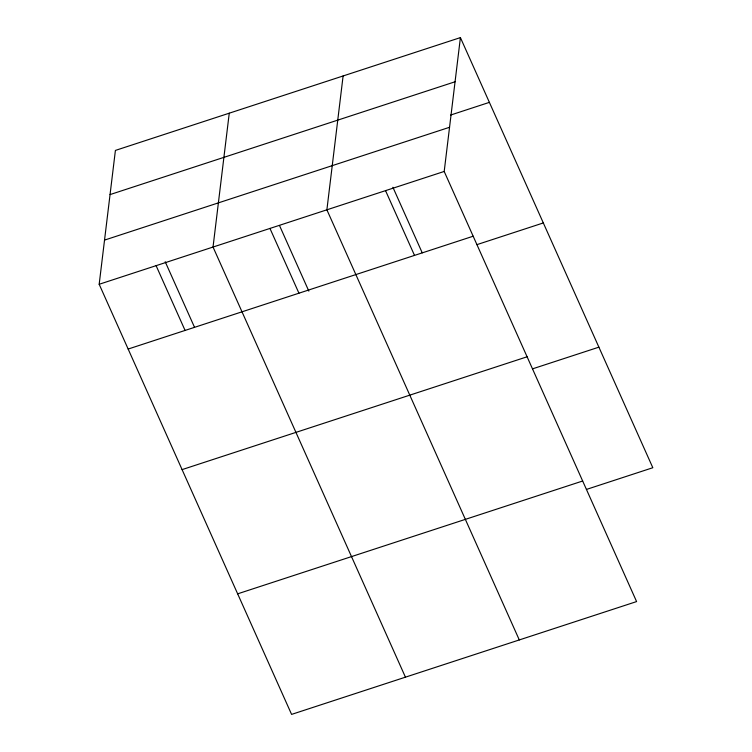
<?xml version="1.0" encoding="UTF-8"?>
<svg xmlns="http://www.w3.org/2000/svg" width="752" height="752" viewBox="0 0 752 752"><rect width="100%" height="100%" fill="white"/><g stroke="black" fill="none" stroke-linecap="round" stroke-linejoin="round"><path stroke-width="1.13" d="M460.412 37.6L444.197 171.456L636.596 601.581L291.588 714.4L99.179 284.275L115.404 150.419L460.412 37.6L652.821 467.725L586.419 489.439M229.257 113.195L213.032 247.041L405.441 677.167M343.109 75.961L326.885 209.817L519.294 639.933M110.046 194.589L455.063 81.771M450.655 115.037L489.392 102.366M104.537 240.104L449.546 127.285M99.179 284.275L444.197 171.456M128.15 349.05L473.168 236.222M476.918 244.644L543.32 222.94M182.087 469.615L527.096 356.786M532.491 368.865L598.883 347.161M237.651 593.836L582.668 481.007M392.901 187.267L422.229 252.832M385.541 190.632L414.512 255.407M279.518 225.553L308.846 291.127M269.959 228.429L298.939 293.195M165.196 261.724L194.524 327.299M156.106 265.663L185.077 330.429"/></g></svg>
